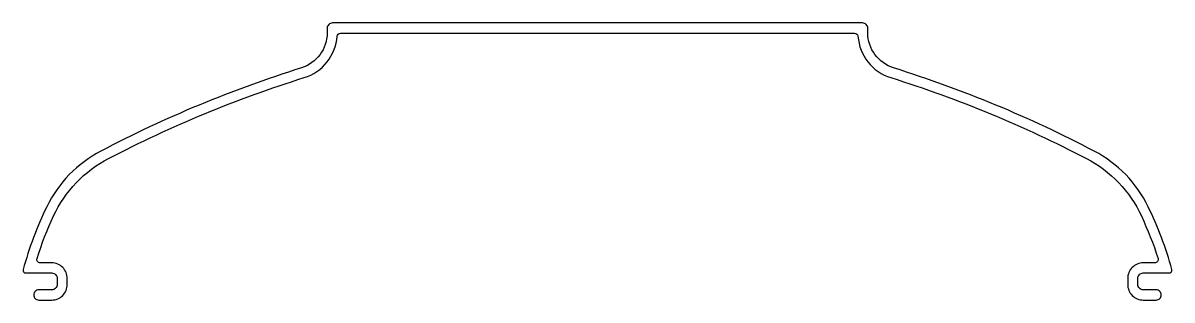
# Model space of a CAD drawing. Extents: x 565 to 736, y 385 to 426.
import ezdxf

# ---------------------------------------------------------------- set-up
doc = ezdxf.new("R2010")
doc.units = 0
doc.layers.add('H', color=7, linetype='CONTINUOUS')

msp = doc.modelspace()

# ---------------------------------------------------------------- linework, layer by layer
at = {"layer": 'H', "color": 0}
msp.add_lwpolyline([(650.56, 426.29), (611.33, 426.29, 0.414214), (610.53, 425.49), (610.53, 424.84, -0.327231), (606.72, 419.64, 0.044767), (577, 407.32, 0.160456), (569.02, 399.1, 0.045326), (565.51, 389.8, 0.495955), (565.89, 389.29), (569.75, 389.29, -0.414214), (570.55, 388.49), (570.55, 387.59, -0.414214), (569.75, 386.79), (567.83, 386.79, 0.414214), (567.08, 386.04, 0.414214), (567.83, 385.29), (569.75, 385.29, 0.414214), (572.05, 387.59), (572.05, 388.49, 0.414214), (569.75, 390.79), (568.04, 390.79, -0.50847), (567.57, 391.44, -0.0307), (570.03, 397.73, -0.165297), (578.18, 406.24, -0.044374), (607.14, 418.2, 0.307911), (612, 424.33, -0.392931), (612.49, 424.79), (650.56, 424.79), (688.63, 424.79, -0.392931), (689.13, 424.33, 0.307911), (693.99, 418.2, -0.044374), (722.95, 406.24, -0.165297), (731.09, 397.73, -0.0307), (733.56, 391.44, -0.50847), (733.08, 390.79), (731.37, 390.79, 0.414214), (729.07, 388.49), (729.07, 387.59, 0.414214), (731.37, 385.29), (733.3, 385.29, 0.414214), (734.05, 386.04, 0.414214), (733.3, 386.79), (731.37, 386.79, -0.414214), (730.57, 387.59), (730.57, 388.49, -0.414214), (731.37, 389.29), (735.23, 389.29, 0.495955), (735.62, 389.8, 0.045326), (732.1, 399.1, 0.160456), (724.13, 407.32, 0.044767), (694.4, 419.64, -0.327231), (690.59, 424.84), (690.59, 425.49, 0.414214), (689.79, 426.29)], format="xyb", close=True, dxfattribs=at)

doc.saveas('drawing.dxf')
